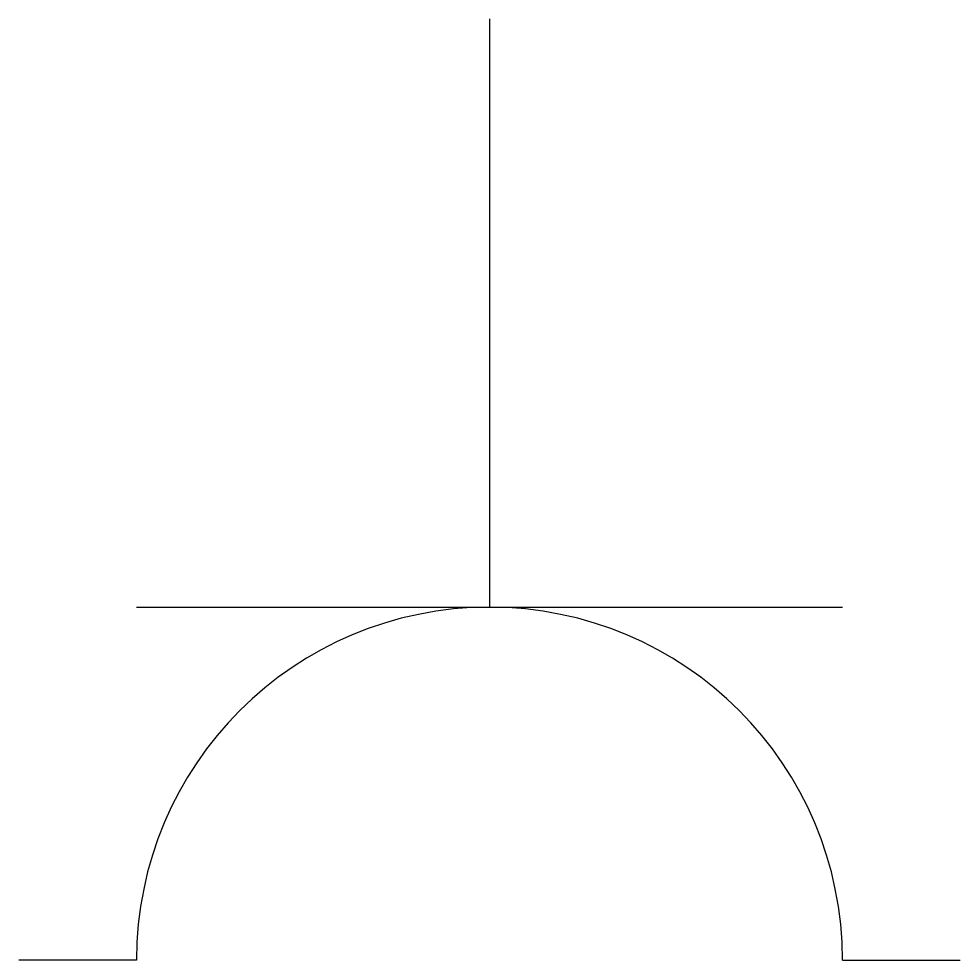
# Model space of a CAD drawing. Header units: millimetres. Extents: x -2.4 to 2.4, y -4.8 to 0.
import ezdxf

# ---------------------------------------------------------------- set-up
doc = ezdxf.new("R2010")
doc.units = ezdxf.units.MM

msp = doc.modelspace()

# ---------------------------------------------------------------- linework, layer by layer
at = {"transparency": 33554687}
for p, q in [((0, 0), (0, -3)), ((-1.8, -3), (1.8, -3)), ((-1.8, -4.8), (-2.4, -4.8)), ((1.8, -4.8), (2.4, -4.8))]:
    msp.add_line(p, q, dxfattribs=at)
msp.add_arc((0, -4.8), 1.8, 0, 180, dxfattribs=at)

doc.saveas('drawing.dxf')
